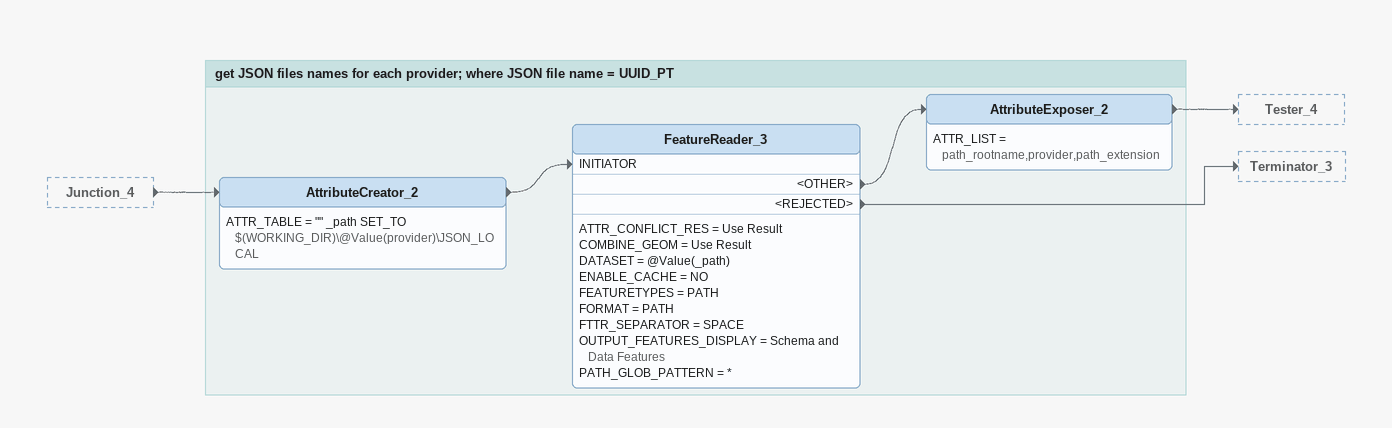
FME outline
Junction_4 [outside]
    -> AttributeCreator_2

Bookmark: get JSON files names for each provider; where JSON file name = UUID_PT
AttributeCreator_2
    ATTR_TABLE = "" _path SET_TO $(WORKING_DIR)\@Value(provider)\JSON_LOCAL
    -> FeatureReader_3 [INITIATOR]
FeatureReader_3
    ATTR_CONFLICT_RES = Use Result
    COMBINE_GEOM = Use Result
    DATASET = @Value(_path)
    ENABLE_CACHE = NO
    FEATURETYPES = PATH
    FORMAT = PATH
    FTTR_SEPARATOR = SPACE
    OUTPUT_FEATURES_DISPLAY = Schema and Data Features
    PATH_GLOB_PATTERN = *
    <OTHER> -> AttributeExposer_2
    <REJECTED> -> Terminator_3
AttributeExposer_2
    ATTR_LIST = path_rootname,provider,path_extension
    -> Tester_4
